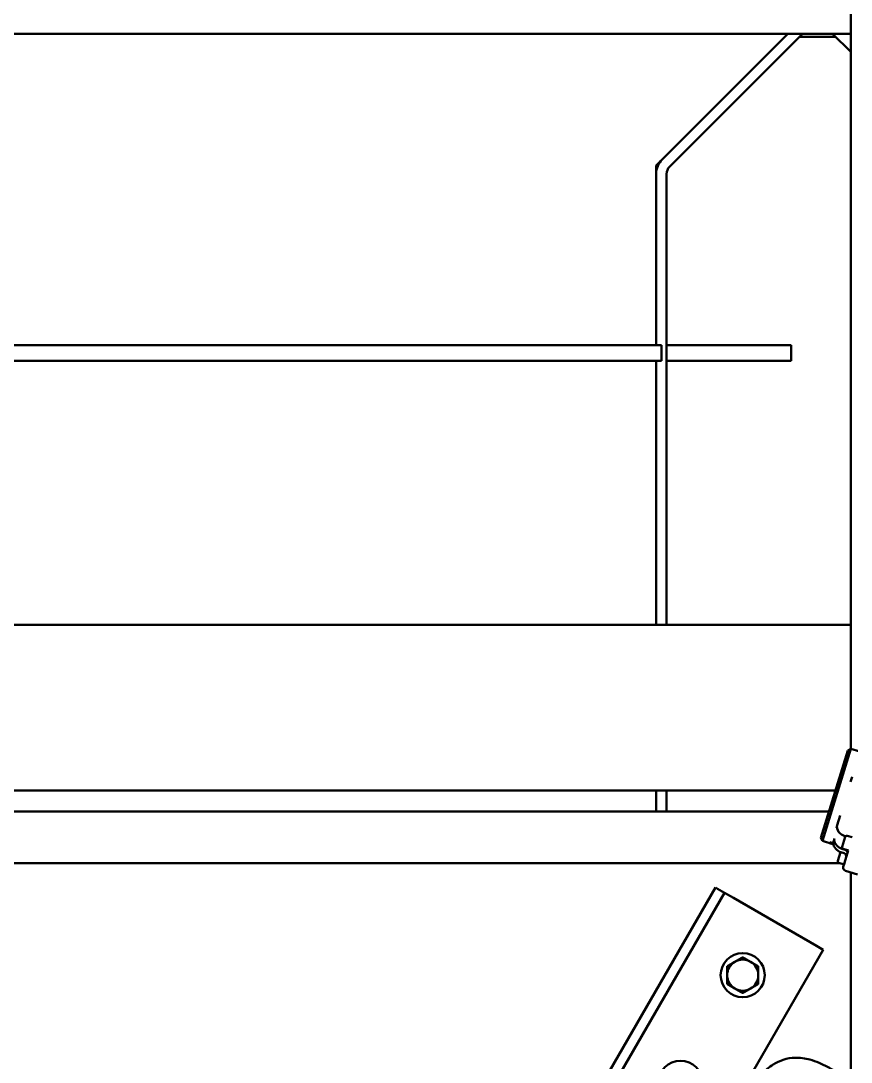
# Model space of a CAD drawing. Header units: inches. Extents: x 11 to 1621, y 11 to 1332.
# Drawn here: x 1168.14 to 1188.15, y 363.15 to 388.27 of the extents above; entities that cross this region are included whole.
import ezdxf

# ---------------------------------------------------------------- set-up
doc = ezdxf.new("R2010")
doc.units = ezdxf.units.IN
doc.header["$LTSCALE"] = 48
doc.header["$MEASUREMENT"] = 0
doc.layers.add('Visible (ANSI)', color=7, linetype='Continuous', lineweight=50)

msp = doc.modelspace()

# ---------------------------------------------------------------- linework, layer by layer
at = {"layer": 'Visible (ANSI)'}
for p, q in [((1188.134479, 370.706745), (1188.134479, 410.701101)), ((1188.134479, 387.951101), (1156.634479, 387.951101)), ((1183.446979, 384.777849), (1186.620231, 387.951101)), ((1186.973784, 387.951101), (1183.770203, 384.747519)), ((1187.769215, 387.880235), (1186.902918, 387.880235)), ((1187.698349, 387.951101), (1188.134479, 387.514971)), ((1183.446979, 380.444174), (1183.446979, 384.777849)), ((1183.696979, 384.570743), (1183.696979, 380.444174)), ((1159.196979, 380.444174), (1183.571979, 380.444174)), ((1183.571979, 380.069174), (1183.571979, 380.444174)), ((1183.696979, 380.444174), (1183.696979, 380.069174)), ((1183.696979, 380.444174), (1186.696979, 380.444174)), ((1186.696979, 380.444174), (1186.696979, 380.069174)), ((1159.196979, 380.069174), (1183.571979, 380.069174)), ((1183.446979, 373.701101), (1183.446979, 380.069174)), ((1183.696979, 380.069174), (1186.696979, 380.069174)), ((1183.696979, 380.069174), (1183.696979, 373.701101)), ((1188.134479, 373.701101), (1156.634479, 373.701101)), ((1188.135785, 370.707439), (1187.456654, 368.486101)), ((1188.062044, 370.66823), (1188.135785, 370.707439)), ((1188.135785, 370.707439), (1188.352271, 370.641253)), ((1188.062044, 370.66823), (1187.417445, 368.559842)), ((1188.167498, 370.036888), (1188.128733, 369.910094)), ((1187.766363, 369.701101), (1156.634479, 369.701101)), ((1183.446979, 369.201101), (1183.446979, 369.701101)), ((1183.696979, 369.701101), (1183.696979, 369.201101)), ((1187.613498, 369.201101), (1156.634479, 369.201101)), ((1187.809046, 368.864444), (1187.882041, 369.103198)), ((1187.789993, 368.802123), (1187.809046, 368.864444)), ((1187.417445, 368.559842), (1187.456654, 368.486101)), ((1187.456654, 368.486101), (1187.701377, 368.411282)), ((1187.63395, 368.460052), (1187.626438, 368.435481)), ((1187.701737, 368.412459), (1187.626438, 368.435481)), ((1187.63395, 368.460052), (1187.70925, 368.437031)), ((1187.701737, 368.412459), (1187.701377, 368.411282)), ((1187.701737, 368.412459), (1187.70925, 368.437031)), ((1187.743456, 368.548916), (1187.70925, 368.437031)), ((1187.927331, 368.342396), (1188.00215, 368.58712)), ((1188.173673, 368.57585), (1188.051311, 368.613259)), ((1187.825345, 368.008815), (1187.889044, 368.217167)), ((1187.898405, 368.21412), (1187.973705, 368.191099)), ((1187.923721, 368.296925), (1187.999021, 368.273903)), ((1188.085139, 368.252981), (1187.95347, 368.293236)), ((1187.985958, 367.961862), (1188.075832, 368.255826)), ((1187.879461, 367.951101), (1156.634479, 367.951101)), ((1187.879461, 367.951101), (1156.634479, 367.951101)), ((1187.973846, 367.922245), (1187.851484, 367.959654)), ((1187.956806, 367.866511), (1187.983923, 367.955206)), ((1187.985958, 367.961862), (1187.983923, 367.955206)), ((1187.956806, 367.866511), (1187.956511, 367.865544)), ((1188.008789, 367.767223), (1188.300575, 367.678016)), ((1188.134479, 362.701101), (1188.134479, 367.728796)), ((1184.874402, 367.361677), (1181.163251, 360.933775)), ((1181.433908, 360.902566), (1185.090909, 367.236677)), ((1184.928529, 367.330427), (1184.874402, 367.361677)), ((1184.928529, 367.330427), (1185.090909, 367.236677)), ((1185.307415, 367.111677), (1185.090909, 367.236677)), ((1187.310099, 365.955427), (1185.307415, 367.111677)), ((1187.310099, 365.955427), (1187.472478, 365.861677)), ((1184.81852, 361.264887), (1187.472478, 365.861677))]:
    msp.add_line(p, q, dxfattribs=at)
for centre in [(1185.531693, 365.250139), (1184.031693, 362.652063)]:
    msp.add_circle(centre, 0.5315, dxfattribs=at)
for centre, radius, start, end in [((1183.946979, 384.570743), 0.5, 135, 180), ((1183.946979, 384.570743), 0.25, 135, 180), ((1188.0398, 368.57561), 0.03937, 73, 162.999798), ((1187.964981, 368.330886), 0.03937, 163.000202, 253), ((1187.862994, 367.997304), 0.03937, 163.000202, 253), ((1188.03181, 367.842523), 0.07874, 163, 253), ((1185.531693, 365.250139), 0.375, 120, 180), ((1185.531693, 365.250139), 0.375, 60, 120), ((1185.531693, 365.250139), 0.375, 0, 60), ((1185.531693, 365.250139), 0.375, 180, 240), ((1185.531693, 365.250139), 0.375, 300, 0), ((1185.531693, 365.250139), 0.375, 240, 300)]:
    msp.add_arc(centre, radius, start, end, dxfattribs=at)
for centre, major_axis, ratio, start_param, end_param in [((1188.072595, 368.783869), (-0.263549, 0.080575), 0.712683547, 0, 1.542371378), ((1187.979551, 368.479537), (0.081146, 0.265417), 0.992959874, 2.037942438, 3.141592654), ((1188.002346, 368.554095), (-0.263549, 0.080575), 0.975799682, 0.467146111, 1.570796327), ((1187.95052, 368.115265), (0.023185, 0.075833), 0.992959874, 4.71238898, 6.283185307), ((1187.976556, 368.200426), (0.0753, -0.023021), 0.975799682, 0, 1.570796327)]:
    msp.add_ellipse(centre, major_axis=major_axis, ratio=ratio, start_param=start_param, end_param=end_param, dxfattribs=at)
for points in [[(1185.344193, 365.574899), (1185.431213, 365.625139), (1185.531693, 365.683152)], [(1185.531693, 365.683152), (1185.632174, 365.625139), (1185.719193, 365.574899)], [(1185.156693, 365.466645), (1185.257174, 365.524658), (1185.344193, 365.574899)], [(1185.156693, 365.250139), (1185.156693, 365.35062), (1185.156693, 365.466645)], [(1185.719193, 365.574899), (1185.806213, 365.524658), (1185.906693, 365.466645)], [(1185.906693, 365.466645), (1185.906693, 365.35062), (1185.906693, 365.250139)], [(1185.156693, 365.033633), (1185.156693, 365.149658), (1185.156693, 365.250139)], [(1185.906693, 365.250139), (1185.906693, 365.149658), (1185.906693, 365.033633)], [(1185.344193, 364.92538), (1185.257174, 364.97562), (1185.156693, 365.033633)], [(1185.531693, 364.817126), (1185.431213, 364.875139), (1185.344193, 364.92538)], [(1185.719193, 364.92538), (1185.632174, 364.875139), (1185.531693, 364.817126)], [(1185.906693, 365.033633), (1185.806213, 364.97562), (1185.719193, 364.92538)]]:
    msp.add_rational_spline(points, [1, 1.0379548493, 1], degree=2, dxfattribs=at)
msp.add_open_spline([(1193.687122, 362.92111), (1193.657534, 362.870232), (1193.627416, 362.819659), (1193.427204, 362.491535), (1193.241991, 362.225272), (1192.827652, 361.714791), (1192.595816, 361.476481), (1192.198731, 361.15605), (1192.036485, 361.048371), (1191.773928, 360.914068), (1191.67317, 360.872154), (1191.430421, 360.795241), (1191.28948, 360.770791), (1191.052592, 360.766175), (1190.95682, 360.77444), (1190.753286, 360.815423), (1190.643147, 360.850257), (1190.336067, 360.977951), (1190.132504, 361.094513), (1189.677799, 361.402555), (1189.42519, 361.603732), (1188.985022, 361.970562), (1188.796894, 362.132472), (1188.44654, 362.425918), (1188.28398, 362.558761), (1188.00487, 362.768845), (1187.887904, 362.851373), (1187.639975, 363.007701), (1187.50897, 363.079612), (1187.300983, 363.167436), (1187.226074, 363.193972), (1187.033466, 363.245643), (1186.913351, 363.262893), (1186.697266, 363.256012), (1186.601791, 363.24012), (1186.424116, 363.182072), (1186.343763, 363.142743), (1186.164776, 363.031433), (1186.07135, 362.952876), (1185.818037, 362.701175), (1185.673725, 362.506314), (1185.363854, 362.053472), (1185.201632, 361.790377), (1184.919446, 361.386971), (1184.800307, 361.23325), (1184.646205, 361.07467), (1184.610217, 361.040507), (1184.525125, 360.967024), (1184.475216, 360.929557), (1184.373547, 360.863158), (1184.321788, 360.834181), (1184.200704, 360.776276), (1184.130443, 360.749552), (1183.93668, 360.692061), (1183.807722, 360.669701), (1183.510935, 360.646012), (1183.340339, 360.648296), (1182.972929, 360.675025), (1182.775686, 360.699971), (1182.384593, 360.757748), (1182.192652, 360.789406), (1181.766238, 360.85689), (1181.529678, 360.892636), (1181.153637, 360.935634), (1181.019436, 360.948427), (1180.676716, 360.971704), (1180.467309, 360.976031), (1180.086749, 360.977233), (1179.913358, 360.975402), (1179.743417, 360.975402)], degree=3, knots=[21.6561496, 21.6561496, 21.6561496, 21.6561496, 22.073893808, 22.073893808, 24.387027243, 24.387027243, 26.957946058, 26.957946058, 28.691957115, 28.691957115, 29.777418732, 29.777418732, 31.327831615, 31.327831615, 32.39297014, 32.39297014, 33.536155094, 33.536155094, 35.47548806, 35.47548806, 37.791105104, 37.791105104, 39.527307316, 39.527307316, 41.051638794, 41.051638794, 42.158646091, 42.158646091, 43.390514457, 43.390514457, 44.069903382, 44.069903382, 45.103693556, 45.103693556, 45.89437232, 45.89437232, 46.643235815, 46.643235815, 47.692330239, 47.692330239, 49.697957624, 49.697957624, 52.154548729, 52.154548729, 53.928867616, 53.928867616, 54.476379365, 54.476379365, 55.225007496, 55.225007496, 55.969949631, 55.969949631, 56.920245395, 56.920245395, 58.479067254, 58.479067254, 60.260568787, 60.260568787, 62.086354068, 62.086354068, 63.716020368, 63.716020368, 65.588318948, 65.588318948, 66.601103921, 66.601103921, 68.136187969, 68.136187969, 69.44808849, 69.44808849, 69.44808849, 69.44808849], dxfattribs=at)

doc.saveas('drawing.dxf')
